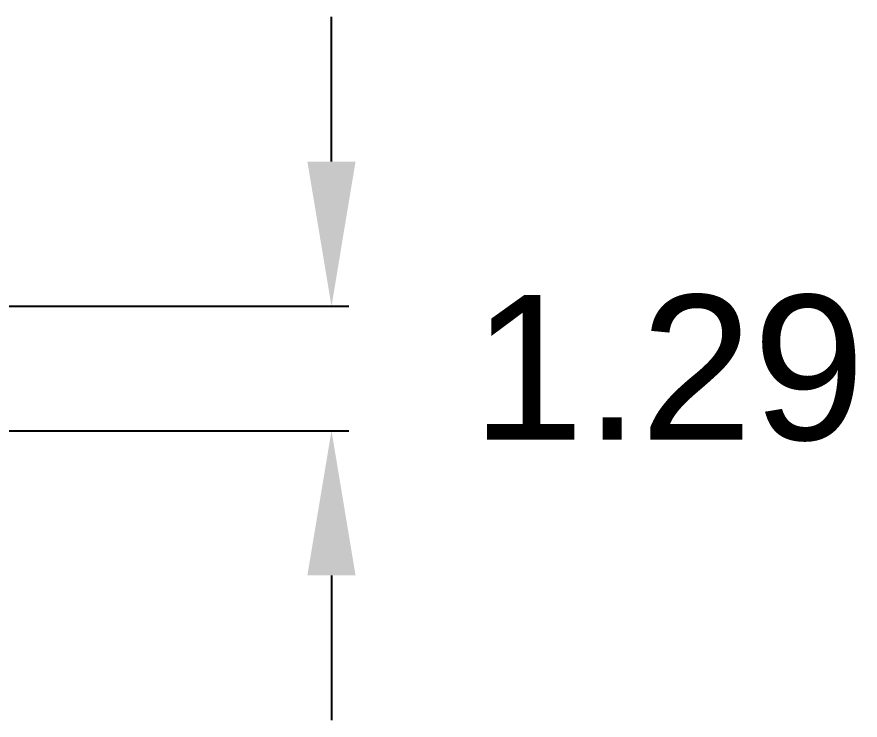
# Model space of a CAD drawing. Extents: x 491.8 to 537.2, y 395.3 to 465.5.
# Drawn here: x 528.5 to 537.24, y 397 to 404.29 of the extents above; entities that cross this region are included whole.
import ezdxf

# ---------------------------------------------------------------- set-up
doc = ezdxf.new("R2010")
doc.units = 0
doc.header["$MEASUREMENT"] = 0
doc.layers.get('0').update_dxf_attribs({"linetype": 'CONTINUOUS'})
doc.layers.get('Defpoints').update_dxf_attribs({"linetype": 'CONTINUOUS'})
doc.styles.get("Standard").update_dxf_attribs({"font": 'arial.ttf'})
doc.dimstyles.get("Standard").update_dxf_attribs({"dimtxt": 1.5, "dimasz": 1.5, "dimexe": 0.18, "dimexo": 0, "dimgap": 0.5, "dimtad": 0, "dimtih": 1, "dimtoh": 1, "dimzin": 0, "dimdsep": 46, "dimtxsty": 'Standard', "dimcen": 0.09, "dimadec": 0, "dimazin": 0, "dimtfac": 1, "dimtofl": 0, "dimtmove": 2, "dimatfit": 3, "dimfxl": 1, "dimtolj": 1, "dimtzin": 0, "dimarcsym": 0})

# ---------------------------------------------------------------- blocks, each defined once
blk = doc.blocks.new('*D55')
at = {"color": 0, "linetype": 'Continuous', "lineweight": -2}
for p, q in [((531.7622, 402.7903), (531.7622, 404.2903)), ((526.6446, 401.2903), (531.9422, 401.2903)), ((526.9083, 400), (531.9422, 400)), ((531.7622, 398.5), (531.7622, 397))]:
    blk.add_line(p, q, dxfattribs=at)
at = {"color": 0, "linetype": 'Continuous'}
for points in [[(531.5122, 402.7903), (532.0122, 402.7903), (531.7622, 401.2903)], [(531.5122, 398.5), (532.0122, 398.5), (531.7622, 400)]]:
    blk.add_solid(points, dxfattribs=at)
at = {"layer": 'Defpoints', "color": 0, "linetype": 'Continuous'}
for p in [(526.6446, 401.2903), (531.7622, 401.2903), (526.9083, 400)]:
    blk.add_point(p, dxfattribs=at)
at = {"color": 0, "linetype": 'Continuous', "insert": (535.2556, 400.6451), "char_height": 1.5, "attachment_point": 5}
blk.add_mtext('\\A1;1.29', dxfattribs=at)

msp = doc.modelspace()

# ---------------------------------------------------------------- dimensions: what is measured, and where the dimension line sits
at = {"linetype": 'Continuous'}
dim = msp.add_linear_dim(base=(531.762154, 401.290282), p1=(526.908268, 399.999962), p2=(526.644616, 401.290282), angle=90, dimstyle='Standard', dxfattribs=at)
dim.commit()
dim.dimension.update_dxf_attribs({"geometry": '*D55', "text_midpoint": (535.255592, 400.645122)})

doc.saveas('drawing.dxf')
